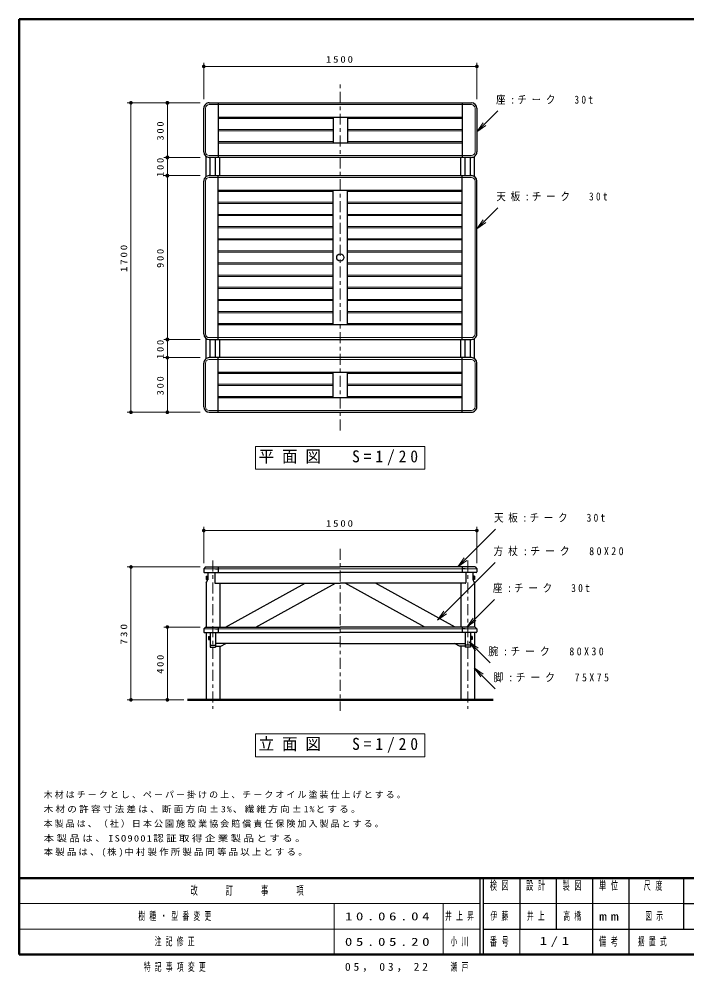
# Model space of a CAD drawing. Units: millimetres on the paper, scale 1:20. Extents: x -365 to 12, y -38 to 257.
# Drawn here: x -365 to -181.6, y -4.8 to 257 of the extents above; entities that cross this region are included whole.
import ezdxf

# ---------------------------------------------------------------- set-up
doc = ezdxf.new("R2010")
doc.units = ezdxf.units.MM
doc.linetypes.add('USER2', pattern=[6, 3, -1, 1, -1])
doc.layers.add('LY_1', color=7, linetype='Continuous', lineweight=25)
doc.layers.add('LY_2', color=7, linetype='Continuous', lineweight=13)
doc.styles.add('ＭＳ ゴシック', font='')
doc.styles.get('ＭＳ ゴシック').set_extended_font_data('MS Gothic')

# ---------------------------------------------------------------- blocks, each defined once
blk = doc.blocks.new('open_arrow')
at = {"color": 0, "linetype": 'Continuous', "lineweight": -2}
blk.add_lwpolyline([(7.5, 1.25), (0, 0), (7.5, -1.25)], dxfattribs=at)
blk = doc.blocks.new('filled_dot')
at = {"color": 0, "linetype": 'Continuous', "lineweight": -2, "const_width": 1.25}
blk.add_lwpolyline([(-0.625, 0, 1), (0.625, 0, 1)], format="xyb", close=True, dxfattribs=at)

msp = doc.modelspace()

# ---------------------------------------------------------------- linework, layer by layer
at = {"layer": 'LY_1', "lineweight": 13}
for p, q in [((-314.275, 234.992), (-314.275, 244.992)), ((-314.275, 243.992), (-239.275, 243.992)), ((-239.275, 234.992), (-239.275, 244.992)), ((-315.275, 233.992), (-335.275, 233.992)), ((-334.275, 148.992), (-334.275, 233.992)), ((-324.275, 218.992), (-324.275, 233.992)), ((-312.775, 233.492), (-240.775, 233.492)), ((-313.775, 220.492), (-313.775, 232.492)), ((-239.775, 232.492), (-239.775, 220.492)), ((-239.275, 226.025), (-233.554, 231.746)), ((-278.775, 229.658), (-310.275, 229.658)), ((-274.775, 229.658), (-243.275, 229.658)), ((-278.775, 226.658), (-310.275, 226.658)), ((-278.775, 226.325), (-310.275, 226.325)), ((-274.775, 226.658), (-243.275, 226.658)), ((-274.775, 226.325), (-243.275, 226.325)), ((-278.775, 223.325), (-310.275, 223.325)), ((-274.775, 223.325), (-243.275, 223.325)), ((-315.275, 218.992), (-325.275, 218.992)), ((-324.275, 213.992), (-324.275, 218.992)), ((-240.775, 219.492), (-312.775, 219.492)), ((-315.275, 213.992), (-325.275, 213.992)), ((-324.275, 168.992), (-324.275, 213.992)), ((-313.775, 170.492), (-313.775, 212.492)), ((-312.775, 213.492), (-240.775, 213.492)), ((-239.775, 170.492), (-239.775, 212.492)), ((-278.775, 209.658), (-310.275, 209.658)), ((-274.775, 209.658), (-243.275, 209.658)), ((-278.775, 206.658), (-310.275, 206.658)), ((-278.775, 206.325), (-310.275, 206.325)), ((-274.775, 206.658), (-243.275, 206.658)), ((-274.775, 206.325), (-243.275, 206.325)), ((-239.275, 199.368), (-233.491, 205.153)), ((-278.775, 203.325), (-310.275, 203.325)), ((-278.775, 202.992), (-310.275, 202.992)), ((-274.775, 203.325), (-243.275, 203.325)), ((-274.775, 202.992), (-243.275, 202.992)), ((-278.775, 199.992), (-310.275, 199.992)), ((-278.775, 199.659), (-310.275, 199.659)), ((-274.775, 199.992), (-243.275, 199.992)), ((-274.775, 199.659), (-243.275, 199.659)), ((-278.775, 196.659), (-310.275, 196.659)), ((-278.775, 196.325), (-310.275, 196.325)), ((-274.775, 196.659), (-243.275, 196.659)), ((-274.775, 196.325), (-243.275, 196.325)), ((-278.775, 193.325), (-310.275, 193.325)), ((-278.775, 192.992), (-310.275, 192.992)), ((-274.775, 193.325), (-243.275, 193.325)), ((-274.775, 192.992), (-243.275, 192.992)), ((-278.775, 189.992), (-310.275, 189.992)), ((-278.775, 189.659), (-310.275, 189.659)), ((-274.775, 189.992), (-243.275, 189.992)), ((-274.775, 189.659), (-243.275, 189.659)), ((-278.775, 186.659), (-310.275, 186.659)), ((-278.775, 186.325), (-310.275, 186.325)), ((-274.775, 186.659), (-243.275, 186.659)), ((-274.775, 186.325), (-243.275, 186.325)), ((-278.775, 183.325), (-310.275, 183.325)), ((-274.775, 183.325), (-243.275, 183.325)), ((-278.775, 182.992), (-310.275, 182.992)), ((-274.775, 182.992), (-243.275, 182.992)), ((-278.775, 179.992), (-310.275, 179.992)), ((-278.775, 179.659), (-310.275, 179.659)), ((-274.775, 179.992), (-243.275, 179.992)), ((-274.775, 179.659), (-243.275, 179.659)), ((-278.775, 176.659), (-310.275, 176.659)), ((-278.775, 176.325), (-310.275, 176.325)), ((-274.775, 176.659), (-243.275, 176.659)), ((-274.775, 176.325), (-243.275, 176.325)), ((-278.775, 173.325), (-310.275, 173.325)), ((-274.775, 173.325), (-243.275, 173.325)), ((-315.275, 168.992), (-325.275, 168.992)), ((-324.275, 163.992), (-324.275, 168.992)), ((-312.775, 169.492), (-240.775, 169.492)), ((-315.275, 163.992), (-325.275, 163.992)), ((-324.275, 148.992), (-324.275, 163.992)), ((-313.775, 150.492), (-313.775, 162.492)), ((-240.775, 163.492), (-312.775, 163.492)), ((-239.775, 150.492), (-239.775, 162.492)), ((-278.775, 159.659), (-310.275, 159.659)), ((-274.775, 159.659), (-243.275, 159.659)), ((-278.775, 156.659), (-310.275, 156.659)), ((-278.775, 156.325), (-310.275, 156.325)), ((-274.775, 156.659), (-243.275, 156.659)), ((-274.775, 156.325), (-243.275, 156.325)), ((-278.775, 153.325), (-310.275, 153.325)), ((-274.775, 153.325), (-243.275, 153.325)), ((-312.775, 149.492), (-240.775, 149.492)), ((-315.275, 148.992), (-335.275, 148.992)), ((-253.525, 139.622), (-300.025, 139.622)), ((-300.025, 139.622), (-300.025, 133.322)), ((-253.525, 133.322), (-253.525, 139.622)), ((-300.025, 133.322), (-253.525, 133.322)), ((-314.275, 107.492), (-314.275, 117.492)), ((-314.275, 116.492), (-239.275, 116.492)), ((-244.545, 106.492), (-234.139, 116.898)), ((-239.275, 107.492), (-239.275, 117.492)), ((-250.111, 91.852), (-234.255, 107.707)), ((-315.275, 106.492), (-335.275, 106.492)), ((-334.275, 69.992), (-334.275, 106.492)), ((-276.775, 105.992), (-314.275, 105.992)), ((-276.775, 105.992), (-239.275, 105.992)), ((-242.043, 89.992), (-234.445, 97.59)), ((-315.275, 89.992), (-325.275, 89.992)), ((-324.275, 69.992), (-324.275, 89.992)), ((-276.775, 89.492), (-314.275, 89.492)), ((-276.775, 89.492), (-239.275, 89.492)), ((-241.384, 85.908), (-235.657, 80.181)), ((-239.975, 78.781), (-234.23, 73.036)), ((-319.775, 69.992), (-335.275, 69.992)), ((-253.525, 60.642), (-300.025, 60.642)), ((-300.025, 60.642), (-300.025, 54.342)), ((-253.525, 54.342), (-253.525, 60.642)), ((-300.025, 54.342), (-253.525, 54.342))]:
    msp.add_line(p, q, dxfattribs=at)
at = {"layer": 'LY_1', "linetype": 'USER2', "lineweight": 13}
for p, q in [((-276.775, 143.992), (-276.775, 238.992)), ((-276.775, 111.492), (-276.775, 66.956)), ((-311.775, 108.24), (-311.775, 67.492)), ((-241.775, 108.24), (-241.775, 67.492))]:
    msp.add_line(p, q, dxfattribs=at)
at = {"layer": 'LY_1'}
for p, q in [((-312.775, 233.992), (-240.775, 233.992)), ((-310.275, 233.992), (-310.275, 218.992)), ((-243.275, 233.992), (-243.275, 218.992)), ((-314.275, 220.492), (-314.275, 232.492)), ((-239.275, 232.492), (-239.275, 220.492)), ((-243.275, 229.992), (-310.275, 229.992)), ((-278.775, 229.992), (-278.775, 222.992)), ((-274.775, 229.992), (-274.775, 222.992)), ((-310.275, 222.992), (-243.275, 222.992)), ((-313.65, 213.71), (-313.65, 219.273)), ((-240.775, 218.992), (-312.775, 218.992)), ((-312.525, 213.992), (-312.525, 218.992)), ((-311.025, 213.992), (-311.025, 218.992)), ((-309.9, 213.992), (-309.9, 218.992)), ((-243.65, 213.992), (-243.65, 218.992)), ((-242.525, 213.992), (-242.525, 218.992)), ((-241.025, 213.992), (-241.025, 218.992)), ((-239.9, 213.71), (-239.9, 219.273)), ((-314.275, 170.492), (-314.275, 212.492)), ((-312.775, 213.992), (-240.775, 213.992)), ((-310.275, 168.992), (-310.275, 213.992)), ((-243.275, 168.992), (-243.275, 213.992)), ((-239.275, 170.492), (-239.275, 212.492)), ((-310.275, 209.992), (-243.275, 209.992)), ((-278.775, 172.992), (-278.775, 209.992)), ((-274.775, 172.992), (-274.775, 209.992)), ((-243.275, 172.992), (-310.275, 172.992)), ((-313.65, 163.71), (-313.65, 169.273)), ((-312.775, 168.992), (-240.775, 168.992)), ((-312.525, 163.992), (-312.525, 168.992)), ((-311.025, 163.992), (-311.025, 168.992)), ((-309.9, 163.992), (-309.9, 168.992)), ((-243.65, 163.992), (-243.65, 168.992)), ((-242.525, 163.992), (-242.525, 168.992)), ((-241.025, 163.992), (-241.025, 168.992)), ((-239.9, 163.71), (-239.9, 169.273)), ((-314.275, 150.492), (-314.275, 162.492)), ((-240.775, 163.992), (-312.775, 163.992)), ((-310.275, 148.992), (-310.275, 163.992)), ((-243.275, 148.992), (-243.275, 163.992)), ((-239.275, 150.492), (-239.275, 162.492)), ((-310.275, 159.992), (-243.275, 159.992)), ((-278.775, 152.992), (-278.775, 159.992)), ((-274.775, 152.992), (-274.775, 159.992)), ((-243.275, 152.992), (-310.275, 152.992)), ((-312.775, 148.992), (-240.775, 148.992)), ((-313.775, 106.492), (-314.275, 105.992)), ((-314.275, 105.992), (-314.275, 105.142)), ((-314.125, 104.992), (-276.775, 104.992)), ((-313.775, 106.492), (-276.775, 106.492)), ((-313.15, 104.992), (-313.15, 103.458)), ((-311.275, 104.992), (-311.275, 102.242)), ((-311.025, 105.992), (-310.275, 105.992)), ((-310.275, 106.492), (-310.275, 104.992)), ((-239.775, 106.492), (-276.775, 106.492)), ((-239.425, 104.992), (-276.775, 104.992)), ((-243.275, 106.492), (-243.275, 104.992)), ((-242.525, 105.992), (-243.275, 105.992)), ((-242.275, 104.992), (-242.275, 102.242)), ((-240.4, 104.992), (-240.4, 103.458)), ((-239.775, 106.492), (-239.275, 105.992)), ((-239.275, 105.992), (-239.275, 105.142)), ((-313.65, 102.128), (-313.65, 89.992)), ((-313.6, 103.917), (-313.6, 103.067)), ((-313.6, 103.917), (-313.25, 103.917)), ((-313.6, 103.492), (-313.25, 103.492)), ((-313.6, 103.067), (-313.25, 103.067)), ((-313.25, 104.017), (-313.15, 104.017)), ((-313.25, 104.017), (-313.25, 102.967)), ((-313.25, 102.967), (-313.15, 102.967)), ((-313.15, 104.017), (-313.15, 102.967)), ((-240.3, 104.017), (-240.4, 104.017)), ((-240.4, 104.017), (-240.4, 102.967)), ((-240.3, 102.967), (-240.4, 102.967)), ((-240.3, 104.017), (-240.3, 102.967)), ((-239.95, 103.917), (-240.3, 103.917)), ((-239.95, 103.492), (-240.3, 103.492)), ((-239.95, 103.067), (-240.3, 103.067)), ((-239.95, 103.917), (-239.95, 103.067)), ((-239.9, 102.128), (-239.9, 89.992)), ((-311.025, 101.992), (-276.775, 101.992)), ((-309.9, 101.992), (-309.9, 89.992)), ((-308.29, 89.992), (-286.406, 101.992)), ((-299.971, 89.992), (-278.087, 101.992)), ((-242.525, 101.992), (-276.775, 101.992)), ((-253.58, 89.992), (-275.464, 101.992)), ((-245.261, 89.992), (-267.145, 101.992)), ((-243.65, 101.992), (-243.65, 89.992)), ((-313.775, 89.992), (-314.275, 89.492)), ((-314.275, 89.492), (-314.275, 88.642)), ((-313.775, 89.992), (-276.775, 89.992)), ((-311.025, 89.492), (-310.275, 89.492)), ((-310.275, 89.992), (-310.275, 88.492)), ((-239.775, 89.992), (-276.775, 89.992)), ((-243.275, 89.992), (-243.275, 88.492)), ((-242.525, 89.492), (-243.275, 89.492)), ((-239.775, 89.992), (-239.275, 89.492)), ((-239.275, 89.492), (-239.275, 88.642)), ((-314.125, 88.492), (-276.775, 88.492)), ((-313.65, 88.492), (-313.65, 69.992)), ((-312.975, 87.417), (-312.975, 86.567)), ((-312.975, 87.417), (-312.625, 87.417)), ((-312.975, 86.992), (-312.625, 86.992)), ((-312.975, 86.567), (-312.625, 86.567)), ((-312.625, 87.517), (-312.525, 87.517)), ((-312.625, 87.517), (-312.625, 86.467)), ((-312.625, 86.467), (-312.525, 86.467)), ((-312.525, 88.492), (-312.525, 84.492)), ((-312.525, 87.517), (-312.525, 86.467)), ((-311.025, 88.492), (-311.025, 84.492)), ((-239.425, 88.492), (-276.775, 88.492)), ((-242.525, 88.492), (-242.525, 84.492)), ((-241.025, 88.492), (-241.025, 84.492)), ((-240.925, 87.517), (-241.025, 87.517)), ((-241.025, 87.517), (-241.025, 86.467)), ((-240.925, 86.467), (-241.025, 86.467)), ((-240.925, 87.517), (-240.925, 86.467)), ((-240.575, 87.417), (-240.925, 87.417)), ((-240.575, 86.992), (-240.925, 86.992)), ((-240.575, 86.567), (-240.925, 86.567)), ((-240.575, 87.417), (-240.575, 86.567)), ((-239.9, 88.492), (-239.9, 69.992)), ((-312.525, 84.992), (-311.025, 84.992)), ((-312.525, 84.492), (-311.025, 84.492)), ((-276.775, 85.492), (-311.025, 85.492)), ((-311.025, 84.742), (-309.545, 84.742)), ((-309.9, 84.742), (-309.9, 69.992)), ((-309.545, 84.742), (-308.177, 85.492)), ((-276.775, 85.492), (-242.525, 85.492)), ((-244.006, 84.742), (-245.374, 85.492)), ((-242.525, 84.742), (-244.006, 84.742)), ((-243.65, 84.742), (-243.65, 69.992)), ((-241.025, 84.992), (-242.525, 84.992)), ((-241.025, 84.492), (-242.525, 84.492))]:
    msp.add_line(p, q, dxfattribs=at)
at = {"layer": 'LY_1', "lineweight": 50}
msp.add_line((-318.775, 69.992), (-234.775, 69.992), dxfattribs=at)
at = {"layer": 'LY_1'}
msp.add_circle((-276.775, 191.492), 1, dxfattribs=at)
for centre, radius, start, end in [((-312.775, 232.492), 1.5, 89.99999, 180), ((-240.775, 232.492), 1.5, 360, 89.99999), ((-312.775, 220.492), 1.5, 180.00001, 270), ((-240.775, 220.492), 1.5, 269.99999, 0), ((-312.775, 212.492), 1.5, 89.99999, 180), ((-240.775, 212.492), 1.5, 360, 89.99999), ((-312.775, 170.492), 1.5, 180.00001, 270), ((-240.775, 170.492), 1.5, 269.99999, 0), ((-312.775, 162.492), 1.5, 89.99999, 180), ((-240.775, 162.492), 1.5, 360, 89.99999), ((-312.775, 150.492), 1.5, 180.00001, 270), ((-240.775, 150.492), 1.5, 269.99999, 0), ((-314.125, 105.142), 0.15, 179.99996, 269.99997), ((-239.425, 105.142), 0.15, 270, 0), ((-311.025, 102.242), 0.25, 179.99996, 269.99997), ((-242.525, 102.242), 0.25, 270, 0), ((-314.125, 88.642), 0.15, 179.99996, 269.99997), ((-239.425, 88.642), 0.15, 270, 0)]:
    msp.add_arc(centre, radius, start, end, dxfattribs=at)
at = {"layer": 'LY_1', "lineweight": 13}
for centre, start, end in [((-312.775, 232.492), 90, 180), ((-240.775, 232.492), 360, 90), ((-312.775, 220.492), 179.99999, 270), ((-240.775, 220.492), 269.99999, 0), ((-312.775, 212.492), 90, 180), ((-240.775, 212.492), 360, 90), ((-312.775, 170.492), 179.99999, 270), ((-240.775, 170.492), 269.99999, 0), ((-312.775, 162.492), 90, 180), ((-240.775, 162.492), 360, 90), ((-312.775, 150.492), 179.99999, 270), ((-240.775, 150.492), 269.99999, 0)]:
    msp.add_arc(centre, 1, start, end, dxfattribs=at)
at = {"layer": 'LY_1'}
for centre, major_axis, start_param, end_param in [((-315.65, 103.458), (-2.5, 0), 2.4980899, 3.1415927), ((-237.9, 103.458), (2.5, 0), 3.1415927, 3.7850954)]:
    msp.add_ellipse(centre, major_axis=major_axis, ratio=0.886349, start_param=start_param, end_param=end_param, dxfattribs=at)
at = {"layer": 'LY_2', "lineweight": 50}
for p, q in [((0, 257), (-365, 257)), ((-365, 257), (-365, 0)), ((-365, 21), (0, 21)), ((-365, 0), (0, 0))]:
    msp.add_line(p, q, dxfattribs=at)
at = {"layer": 'LY_2', "color": 211, "lineweight": 25}
for p, q in [((-238.5, 21), (-238.5, 0)), ((-237.5, 21), (-237.5, 0)), ((-227.5, 21), (-227.5, 7)), ((-217.5, 21), (-217.5, 7)), ((-207.5, 21), (-207.5, 0)), ((-197.5, 21), (-197.5, 7)), ((-182.5, 21), (-182.5, 7)), ((-182.5, 14), (-70, 14)), ((-237.5, 7), (0, 7))]:
    msp.add_line(p, q, dxfattribs=at)
at = {"layer": 'LY_2'}
for p, q in [((-365, 14), (-238.5, 14)), ((-278.5, 14), (-278.5, 0)), ((-248.5, 14), (-248.5, 0)), ((-237.5, 14), (-182.5, 14)), ((-365, 7), (-238.5, 7)), ((-227.5, 7), (-227.5, 0))]:
    msp.add_line(p, q, dxfattribs=at)
at = {"layer": 'LY_2', "lineweight": 25}
msp.add_line((-197.5, 7), (-197.5, 0), dxfattribs=at)

# ---------------------------------------------------------------- block references
at = {"layer": 'LY_1', "lineweight": 13, "xscale": 0.4, "yscale": 0.4}
for p in [(-314.275, 243.992), (-314.275, 116.492)]:
    msp.add_blockref('filled_dot', p, dxfattribs=at)
at = {"layer": 'LY_1', "lineweight": 13}
for name, p, xscale, yscale, rotation in [('filled_dot', (-239.275, 243.992), 0.4, 0.4, 180), ('filled_dot', (-334.275, 233.992), 0.4, 0.4, 270), ('filled_dot', (-324.275, 233.992), 0.431, 0.431, 270), ('open_arrow', (-239.275, 226.025), 0.4, 0.4, 45), ('filled_dot', (-324.275, 218.992), 0.431, 0.431, 270), ('filled_dot', (-324.275, 213.992), 0.431, 0.431, 270), ('open_arrow', (-239.275, 199.368), 0.4, 0.4, 45), ('filled_dot', (-324.275, 168.992), 0.431, 0.431, 270), ('filled_dot', (-324.275, 163.992), 0.4, 0.4, 270), ('filled_dot', (-334.275, 148.992), 0.4, 0.4, 90), ('filled_dot', (-324.275, 148.992), 0.4, 0.4, 90), ('filled_dot', (-239.275, 116.492), 0.4, 0.4, 180), ('open_arrow', (-244.545, 106.492), 0.4, 0.4, 45), ('filled_dot', (-334.275, 106.492), 0.4, 0.4, 270), ('open_arrow', (-250.111, 91.852), 0.4, 0.4, 45), ('open_arrow', (-242.043, 89.992), 0.4, 0.4, 45), ('filled_dot', (-324.275, 89.992), 0.4, 0.4, 270), ('open_arrow', (-241.384, 85.908), 0.4, 0.4, 315), ('open_arrow', (-239.975, 78.781), 0.4, 0.4, 315), ('filled_dot', (-334.275, 69.992), 0.4, 0.4, 90), ('filled_dot', (-324.275, 69.992), 0.4, 0.4, 90)]:
    msp.add_blockref(name, p, dxfattribs=dict(at, xscale=xscale, yscale=yscale, rotation=rotation))

# ---------------------------------------------------------------- texts
at = {"layer": 'LY_1', "style": 'ＭＳ ゴシック'}
for s, insert, char_height, attachment_point in [('\\T1.33;\\W1.2;1500', (-276.775, 244.992), 1.833, 8), ('\\T1.5;\\W0.85;座:チーク\u300030t', (-233.996, 234.746), 2.199, 4), ('\\T1.5;\\W0.85;天板:チーク\u300030t', (-233.924, 208.153), 2.199, 4), ('\\T1.5;\\W0.95;平面図\u3000S=1/20', (-276.775, 136.472), 3.299, 5), ('\\T1.5;\\W0.85;天板:チーク\u300030t', (-234.573, 119.898), 2.199, 4), ('\\T1.33;\\W1.2;1500', (-276.775, 117.492), 1.833, 8), ('\\T1.5;\\W0.9;方杖:チーク\u300080X20', (-234.722, 110.707), 2.199, 4), ('\\T1.5;\\W0.85;座:チーク\u300030t', (-234.887, 100.59), 2.199, 4), ('\\T1.5;\\W0.9;腕:チーク\u300080X30', (-236.13, 83.181), 2.199, 4), ('\\T1.5;\\W0.9;脚:チーク\u300075X75', (-234.689, 76.036), 2.199, 4), ('\\T1.5;\\W0.95;立面図\u3000S=1/20', (-276.775, 57.492), 3.299, 5), ('\\T1.23;木材はチークとし、ペーパー掛けの上、チークオイル塗装仕上げとする。', (-358.254, 42.86), 1.76, 7), ('\\T1.23;\\W1.1;木材の許容寸法差は、断面方向±3%、繊維方向±1%とする。', (-358.254, 38.86), 1.76, 7), ('\\T1.23;本製品は、（社）日本公園施設業協会賠償責任保険加入製品とする。', (-358.254, 34.86), 1.76, 7), ('\\T1.23;\\W1.2;本製品は、ISO9001認証取得企業製品とする。', (-358.254, 30.86), 1.76, 7), ('\\T1.23;\\W1.05;本製品は、(株)中村製作所製品同等品以上とする。', (-358.254, 26.86), 1.76, 7), ('\\T1.64;\\W0.6;樹種・型番変更', (-332.25, 10.5), 2.199, 4), ('\\T1.5;\\W1.35;10.06.04', (-275.5, 10.5), 2.199, 4), ('\\T1.64;\\W0.6;井上昇', (-248, 10.5), 2.199, 4), ('\\T1.64;\\W0.6;伊藤', (-232.5, 10.5), 2.199, 5), ('\\T1.64;\\W0.6;井上', (-222.5, 10.5), 2.199, 5), ('\\T1.64;\\W0.6;高橋', (-212.5, 10.5), 2.199, 5), ('\\T1.64;\\W0.6;図示', (-190, 10.5), 2.199, 5), ('\\T1.64;\\W0.6;注記修正', (-327.75, 3.5), 2.199, 4), ('\\T1.5;\\W1.35;05.05.20', (-275.5, 3.5), 2.199, 4), ('\\T1.64;\\W0.6;小川', (-246.5, 3.5), 2.199, 4), ('\\T1.5;\\W1.35;1/1', (-217.5, 3.5), 2.199, 5), ('\\T1.64;\\W0.6;据置式', (-190.5, 3.5), 2.199, 5), ('\\T1.64;\\W0.6;特記事項変更', (-330.75, -3.5), 2.199, 4), ('\\T1.5;\\W1.05;05，03，22', (-275.5, -3.5), 2.199, 4), ('\\T1.64;\\W0.6;瀬戸', (-246.5, -3.5), 2.199, 4)]:
    msp.add_mtext(s, dxfattribs=dict(at, insert=insert, char_height=char_height, attachment_point=attachment_point))
at = {"layer": 'LY_1', "char_height": 1.833, "attachment_point": 8, "rotation": 90, "style": 'ＭＳ ゴシック'}
for s, insert in [('\\T1.33;\\W1.15;300', (-325.275, 226.492)), ('\\T1.33;\\W1.15;100', (-325.275, 216.492)), ('\\T1.33;\\W1.2;1700', (-335.275, 191.492)), ('\\T1.33;\\W1.15;900', (-325.275, 191.492)), ('\\T1.33;\\W1.15;100', (-325.275, 166.492)), ('\\T1.33;\\W1.15;300', (-325.275, 156.492)), ('\\T1.33;\\W1.25;730', (-335.275, 88.242)), ('\\T1.33;\\W1.15;400', (-325.275, 79.992))]:
    msp.add_mtext(s, dxfattribs=dict(at, insert=insert))
at = {"layer": 'LY_2', "color": 4, "char_height": 2.346, "style": 'ＭＳ ゴシック'}
for s, insert, attachment_point in [('\\T1.64;\\W0.6;改\u3000\u3000訂\u3000\u3000事\u3000\u3000項', (-301.75, 17.5), 5), ('\\T1.64;\\W0.6;検図', (-232.5, 20.167), 2), ('\\T1.64;\\W0.6;設計', (-222.5, 20.167), 2), ('\\T1.64;\\W0.6;製図', (-212.5, 20.167), 2), ('\\T1.64;\\W0.6;単位', (-202.5, 20.167), 2), ('\\T1.64;\\W0.6;尺度', (-190.25, 20.167), 2), ('\\T1.5;\\W1.35;mm', (-202.5, 10.5), 5), ('\\T1.64;\\W0.6;番号', (-232.5, 3.5), 5), ('\\T1.64;\\W0.6;備考', (-202.5, 3.5), 5)]:
    msp.add_mtext(s, dxfattribs=dict(at, insert=insert, attachment_point=attachment_point))

doc.saveas('drawing.dxf')
